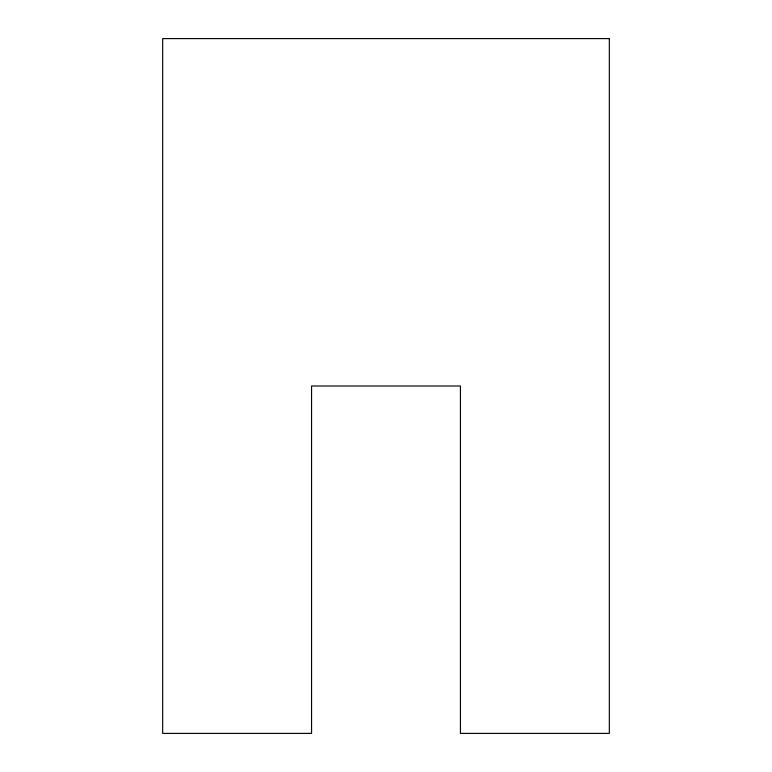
<?xml version="1.0" encoding="UTF-8"?>
<svg xmlns="http://www.w3.org/2000/svg" width="772" height="772" viewBox="0 0 772 772"><rect width="100%" height="100%" fill="white"/><g stroke="black" fill="none" stroke-linecap="round" stroke-linejoin="round"><path stroke-width="1.16" d="M609.33 38.6L162.67 38.6L162.67 733.4L311.56 733.4L311.56 386L460.44 386L460.44 733.4L609.33 733.4L609.33 38.6"/></g></svg>
